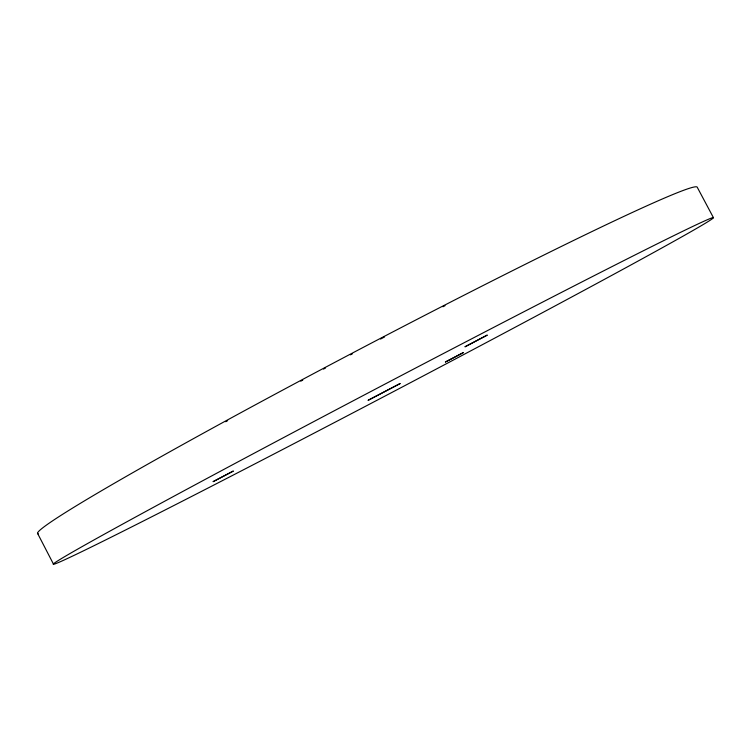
<?xml version="1.0" encoding="UTF-8"?>
<svg xmlns="http://www.w3.org/2000/svg" width="751" height="751" viewBox="0 0 751 751"><rect width="100%" height="100%" fill="white"/><g stroke="black" fill="none" stroke-linecap="round" stroke-linejoin="round"><path stroke-width="1.13" d="M713.45 217.687A372.703 5.304 -27.7 0 0 218.522 472.266A372.703 5.304 -27.7 0 0 218.372 482.724A372.703 5.304 -27.7 0 0 713.45 217.687L697.266 187.29A372.505 13.424 -27.7 0 0 353.796 352.341A372.505 13.424 -27.7 0 0 38.385 533.895M37.55 533.332L53.452 564.067M225.713 421.715A360.705 12.974 -27.7 0 1 227.637 420.663M300.794 381.161A360.705 12.974 -27.7 0 1 302.756 380.119M323.484 369.088A360.705 12.974 -27.7 0 1 325.474 368.037M350.445 354.838A360.705 12.974 -27.7 0 1 352.454 353.777M380.55 339.048A360.705 12.974 -27.7 0 1 384.568 336.955M442.93 306.755A360.705 12.974 -27.7 0 1 445.024 305.676M233.204 471.112L213.2 481.607L233.204 471.112M465.104 346.737L487.136 335.162L465.104 346.737M368.206 400.255L400.058 383.592L368.206 400.255M445.437 361.991L463.311 352.623L445.437 361.991"/></g></svg>
